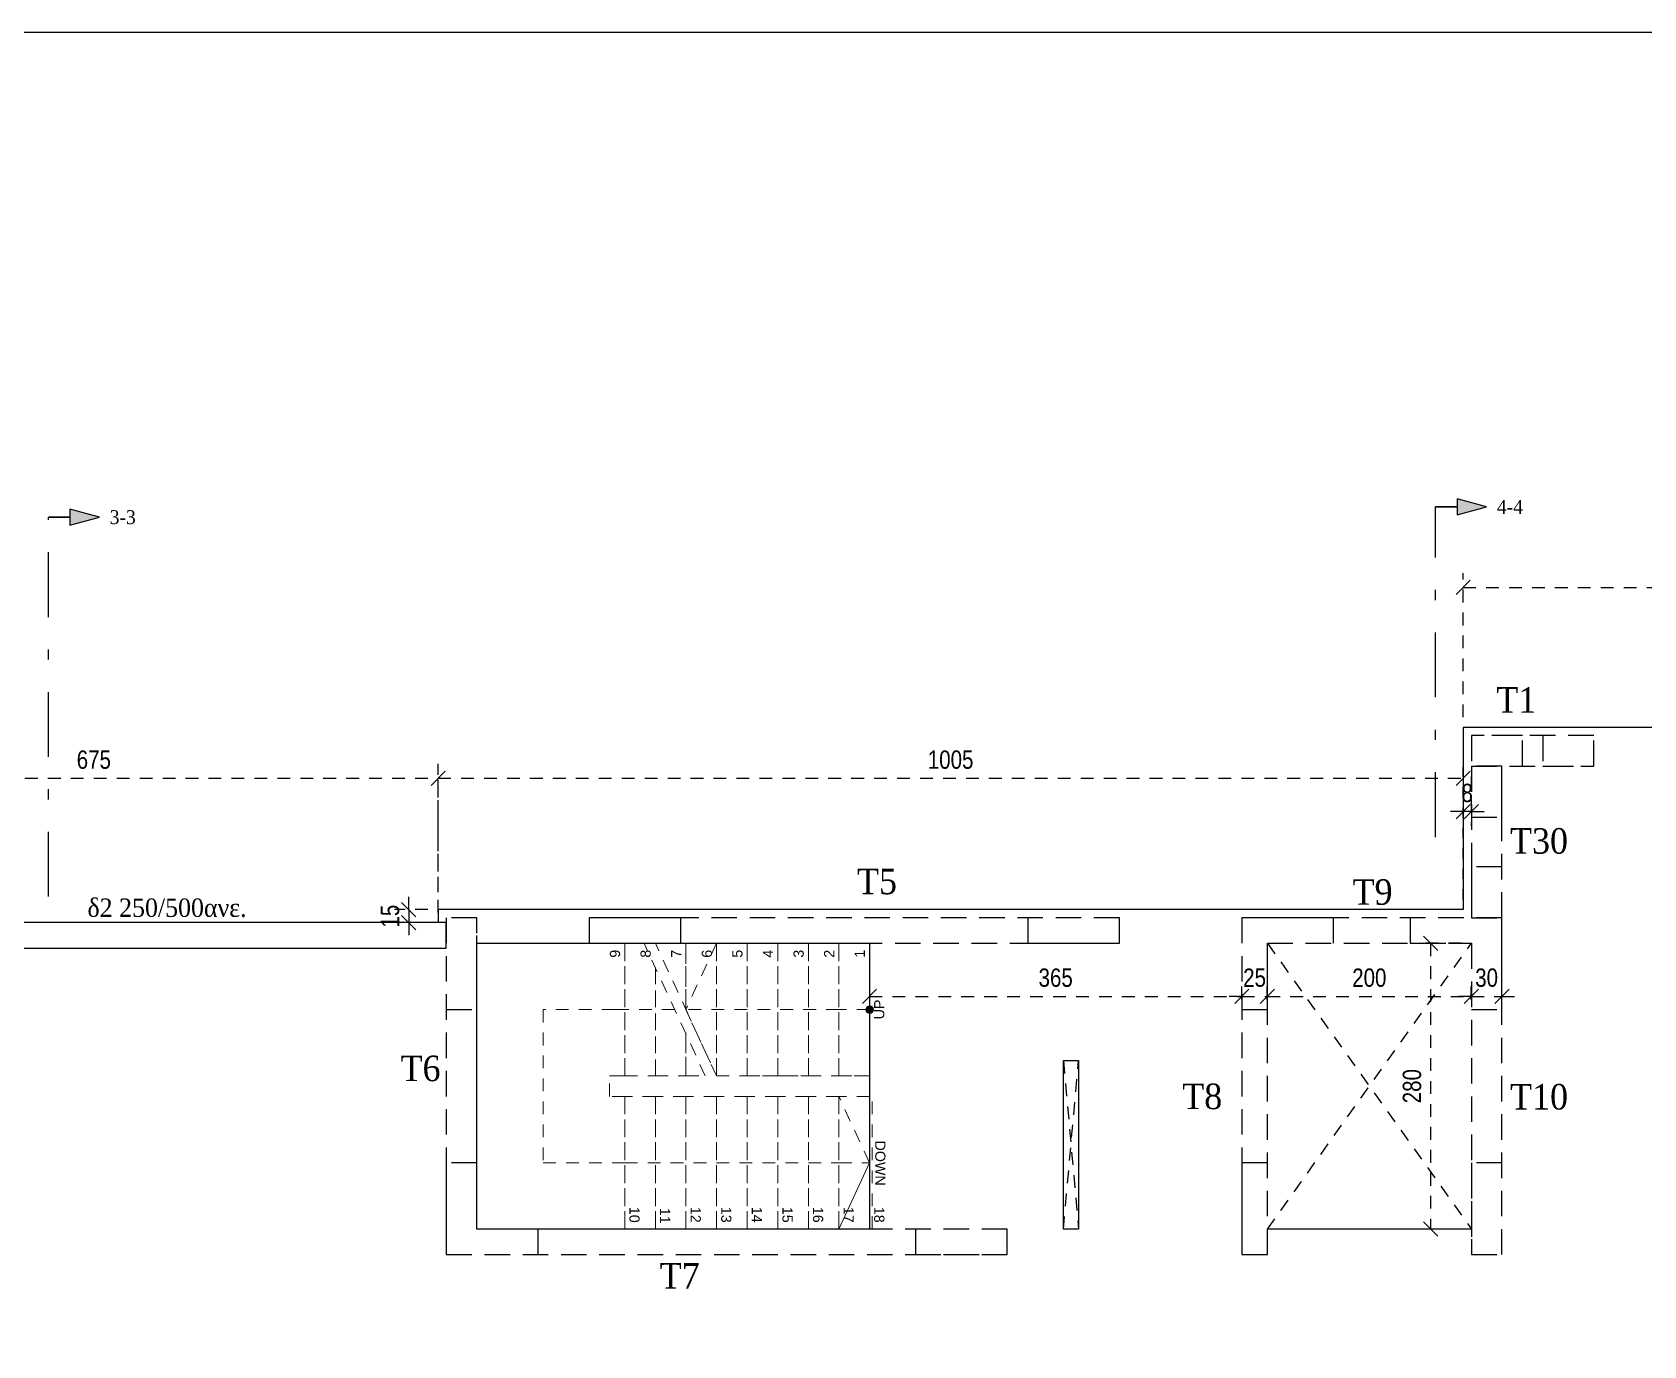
# Model space of a CAD drawing. Header units: millimetres. Extents: x -2171 to 1563, y -1758 to -1505.
# Drawn here: x -438.45 to -422.65, y -1603.12 to -1590.25 of the extents above; entities that cross this region are included whole.
import ezdxf
from ezdxf.enums import TextEntityAlignment as Align

# ---------------------------------------------------------------- set-up
doc = ezdxf.new("R2010")
doc.units = ezdxf.units.MM
doc.header["$PDMODE"] = 32
for name, pattern in [('DASHDOT', [25.4, 12.7, -6.35, 0, -6.35]), ('Dashed Small', [282.222222, 141.111111, -141.111111]), ('DASHED2', [0.375, 0.25, -0.125]), ('HIDDEN', [0.375, 0.25, -0.125]), ('HIDDEN2', [0.1875, 0.125, -0.0625])]:
    doc.linetypes.add(name, pattern=pattern)
doc.layers.get('Defpoints').update_dxf_attribs({"color": 6})
for name, color, linetype in [('-S_TEXT', 3, 'Continuous'), ('DIASTASEIS', 7, 'Continuous'), ('Geo_Beam', 7, 'Continuous'), ('Geo_Col', 7, 'Continuous'), ('Geo_Lines', 7, 'Continuous'), ('Sect_Line_Symbol', 7, 'Continuous'), ('STAIRS', 9, 'Continuous'), ('Text_Beam', 7, 'Continuous'), ('Text_Col_-1', 7, 'Continuous')]:
    doc.layers.add(name, color=color, linetype=linetype)
doc.layers.add('A-ANNO-DIMS', color=1, linetype='Continuous', lineweight=9)
doc.styles.add('1-100', font='arial.ttf', dxfattribs={"width": 0.8})
doc.styles.add('GENERATED_STYLE_1', font='arial.ttf')
doc.styles.add('S1TmsNwRmn1088_b_934_161', font='times.ttf', dxfattribs={"width": 0.933629, "height": 0.10875})
doc.styles.add('S1TmsNwRmn11_b_934_161', font='times.ttf', dxfattribs={"width": 0.933629, "height": 0.001087})
doc.styles.add('S1TmsNwRmn1359_b_934_161', font='times.ttf', dxfattribs={"width": 0.933629, "height": 0.135937})
doc.dimstyles.new('Copy of 1-100', dxfattribs={"dimtxt": 0.18, "dimasz": 0.14, "dimexe": 0.14, "dimexo": 0.1, "dimgap": 0.09, "dimtad": 1, "dimdec": 0, "dimlfac": 100, "dimrnd": 5, "dimzin": 5, "dimdsep": 46, "dimtxsty": '1-100', "dimblk": 'OBLIQUE', "dimcen": 0.09, "dimclrd": 1, "dimclre": 1, "dimclrt": 2, "dimadec": 0, "dimazin": 0, "dimtfac": 1, "dimtdec": 0, "dimtix": 1, "dimtmove": 2, "dimatfit": 3, "dimfxl": 5, "dimfxlon": 1, "dimtolj": 1, "dimtzin": 5, "dimarcsym": 0})

# ---------------------------------------------------------------- blocks, each defined once
blk = doc.blocks.new('_Oblique')
at = {"color": 0, "linetype": 'ByBlock', "lineweight": -2}
blk.add_line((-0.5, -0.5), (0.5, 0.5), dxfattribs=at)
blk = doc.blocks.new('*D1211')
at = {"layer": 'A-ANNO-DIMS', "color": 1, "linetype": 'HIDDEN', "lineweight": -2, "ltscale": 0.5, "transparency": 16777216}
blk.add_line((-424.44, -1599.176), (-424.879, -1599.176), dxfattribs=at)
at = {"layer": 'A-ANNO-DIMS', "color": 1, "linetype": 'DASHED2', "lineweight": -2, "ltscale": 0.5, "transparency": 16777216}
blk.add_line((-424.739, -1599.176), (-424.739, -1601.976), dxfattribs=at)
at = {"layer": 'A-ANNO-DIMS', "color": 1, "linetype": 'HIDDEN2', "lineweight": -2, "ltscale": 0.5, "transparency": 16777216}
blk.add_line((-424.44, -1601.976), (-424.879, -1601.976), dxfattribs=at)
at = {"layer": 'Defpoints', "color": 0, "ltscale": 0.5, "transparency": 16777216}
for p in [(-424.34, -1599.176), (-424.739, -1601.976), (-424.34, -1601.976)]:
    blk.add_point(p, dxfattribs=at)
at = {"layer": 'A-ANNO-DIMS', "color": 1, "lineweight": -2, "ltscale": 0.5, "transparency": 16777216, "xscale": 0.14, "yscale": 0.14, "zscale": 0.14}
for p, rotation in [((-424.739, -1599.176), 90), ((-424.739, -1601.976), 270)]:
    blk.add_blockref('_Oblique', p, dxfattribs=dict(at, rotation=rotation))
at = {"layer": 'A-ANNO-DIMS', "color": 2, "ltscale": 0.5, "transparency": 16777216, "insert": (-424.921, -1600.576), "char_height": 0.18, "attachment_point": 5, "rotation": 90, "style": '1-100'}
blk.add_mtext('\\A1;280', dxfattribs=at)
blk = doc.blocks.new('*D1212')
at = {"layer": 'A-ANNO-DIMS', "color": 1, "linetype": 'HIDDEN2', "lineweight": -2, "ltscale": 0.5, "transparency": 16777216}
blk.add_line((-426.59, -1599.726), (-426.59, -1599.556), dxfattribs=at)
at = {"layer": 'A-ANNO-DIMS', "color": 1, "linetype": 'HIDDEN', "lineweight": -2, "ltscale": 0.5, "transparency": 16777216}
blk.add_line((-430.24, -1599.667), (-430.24, -1599.836), dxfattribs=at)
at = {"layer": 'A-ANNO-DIMS', "color": 1, "linetype": 'DASHED2', "lineweight": -2, "ltscale": 0.5, "transparency": 16777216}
blk.add_line((-430.24, -1599.696), (-426.59, -1599.696), dxfattribs=at)
at = {"layer": 'Defpoints', "color": 0, "ltscale": 0.5, "transparency": 16777216}
for p in [(-430.24, -1599.567), (-426.59, -1599.696), (-426.59, -1599.826)]:
    blk.add_point(p, dxfattribs=at)
at = {"layer": 'A-ANNO-DIMS', "color": 1, "lineweight": -2, "ltscale": 0.5, "transparency": 16777216, "xscale": 0.14, "yscale": 0.14, "zscale": 0.14, "rotation": 180}
blk.add_blockref('_Oblique', (-430.24, -1599.696), dxfattribs=at)
at = {"layer": 'A-ANNO-DIMS', "color": 1, "lineweight": -2, "ltscale": 0.5, "transparency": 16777216, "xscale": 0.14, "yscale": 0.14, "zscale": 0.14}
blk.add_blockref('_Oblique', (-426.59, -1599.696), dxfattribs=at)
at = {"layer": 'A-ANNO-DIMS', "color": 2, "ltscale": 0.5, "transparency": 16777216, "insert": (-428.415, -1599.514), "char_height": 0.18, "attachment_point": 5, "style": '1-100'}
blk.add_mtext('\\A1;365', dxfattribs=at)
blk = doc.blocks.new('*D1213')
at = {"layer": 'A-ANNO-DIMS', "color": 1, "linetype": 'HIDDEN', "lineweight": -2, "ltscale": 0.5, "transparency": 16777216}
blk.add_line((-426.59, -1599.726), (-426.59, -1599.556), dxfattribs=at)
at = {"layer": 'A-ANNO-DIMS', "color": 1, "linetype": 'HIDDEN2', "lineweight": -2, "ltscale": 0.5, "transparency": 16777216}
blk.add_line((-426.34, -1599.726), (-426.34, -1599.556), dxfattribs=at)
at = {"layer": 'A-ANNO-DIMS', "color": 1, "linetype": 'DASHED2', "lineweight": -2, "ltscale": 0.5, "transparency": 16777216}
for p, q in [((-426.59, -1599.696), (-426.73, -1599.696)), ((-426.59, -1599.696), (-426.34, -1599.696)), ((-426.34, -1599.696), (-426.2, -1599.696))]:
    blk.add_line(p, q, dxfattribs=at)
at = {"layer": 'Defpoints', "color": 0, "ltscale": 0.5, "transparency": 16777216}
for p in [(-426.34, -1599.696), (-426.59, -1599.826), (-426.34, -1599.826)]:
    blk.add_point(p, dxfattribs=at)
at = {"layer": 'A-ANNO-DIMS', "color": 1, "lineweight": -2, "ltscale": 0.5, "transparency": 16777216, "xscale": 0.14, "yscale": 0.14, "zscale": 0.14}
blk.add_blockref('_Oblique', (-426.59, -1599.696), dxfattribs=at)
at = {"layer": 'A-ANNO-DIMS', "color": 1, "lineweight": -2, "ltscale": 0.5, "transparency": 16777216, "xscale": 0.14, "yscale": 0.14, "zscale": 0.14, "rotation": 180}
blk.add_blockref('_Oblique', (-426.34, -1599.696), dxfattribs=at)
at = {"layer": 'A-ANNO-DIMS', "color": 2, "ltscale": 0.5, "transparency": 16777216, "insert": (-426.465, -1599.514), "char_height": 0.18, "attachment_point": 5, "style": '1-100'}
blk.add_mtext('\\A1;25', dxfattribs=at)
blk = doc.blocks.new('*D1214')
at = {"layer": 'A-ANNO-DIMS', "color": 1, "linetype": 'HIDDEN', "lineweight": -2, "ltscale": 0.5, "transparency": 16777216}
blk.add_line((-426.34, -1599.726), (-426.34, -1599.556), dxfattribs=at)
at = {"layer": 'A-ANNO-DIMS', "color": 1, "linetype": 'HIDDEN2', "lineweight": -2, "ltscale": 0.5, "transparency": 16777216}
blk.add_line((-424.34, -1599.726), (-424.34, -1599.556), dxfattribs=at)
at = {"layer": 'A-ANNO-DIMS', "color": 1, "linetype": 'DASHED2', "lineweight": -2, "ltscale": 0.5, "transparency": 16777216}
blk.add_line((-426.34, -1599.696), (-424.34, -1599.696), dxfattribs=at)
at = {"layer": 'Defpoints', "color": 0, "ltscale": 0.5, "transparency": 16777216}
for p in [(-424.34, -1599.696), (-426.34, -1599.826), (-424.34, -1599.826)]:
    blk.add_point(p, dxfattribs=at)
at = {"layer": 'A-ANNO-DIMS', "color": 1, "lineweight": -2, "ltscale": 0.5, "transparency": 16777216, "xscale": 0.14, "yscale": 0.14, "zscale": 0.14, "rotation": 180}
blk.add_blockref('_Oblique', (-426.34, -1599.696), dxfattribs=at)
at = {"layer": 'A-ANNO-DIMS', "color": 1, "lineweight": -2, "ltscale": 0.5, "transparency": 16777216, "xscale": 0.14, "yscale": 0.14, "zscale": 0.14}
blk.add_blockref('_Oblique', (-424.34, -1599.696), dxfattribs=at)
at = {"layer": 'A-ANNO-DIMS', "color": 2, "ltscale": 0.5, "transparency": 16777216, "insert": (-425.34, -1599.514), "char_height": 0.18, "attachment_point": 5, "style": '1-100'}
blk.add_mtext('\\A1;200', dxfattribs=at)
blk = doc.blocks.new('*D1215')
at = {"layer": 'A-ANNO-DIMS', "color": 1, "linetype": 'HIDDEN', "lineweight": -2, "ltscale": 0.5, "transparency": 16777216}
blk.add_line((-424.34, -1599.726), (-424.34, -1599.556), dxfattribs=at)
at = {"layer": 'A-ANNO-DIMS', "color": 1, "linetype": 'HIDDEN2', "lineweight": -2, "ltscale": 0.5, "transparency": 16777216}
blk.add_line((-424.04, -1599.726), (-424.04, -1599.556), dxfattribs=at)
at = {"layer": 'A-ANNO-DIMS', "color": 1, "linetype": 'DASHED2', "lineweight": -2, "ltscale": 0.5, "transparency": 16777216}
for p, q in [((-424.34, -1599.696), (-424.48, -1599.696)), ((-424.34, -1599.696), (-424.04, -1599.696)), ((-424.04, -1599.696), (-423.9, -1599.696))]:
    blk.add_line(p, q, dxfattribs=at)
at = {"layer": 'Defpoints', "color": 0, "ltscale": 0.5, "transparency": 16777216}
for p in [(-424.04, -1599.696), (-424.34, -1599.826), (-424.04, -1599.826)]:
    blk.add_point(p, dxfattribs=at)
at = {"layer": 'A-ANNO-DIMS', "color": 1, "lineweight": -2, "ltscale": 0.5, "transparency": 16777216, "xscale": 0.14, "yscale": 0.14, "zscale": 0.14}
blk.add_blockref('_Oblique', (-424.34, -1599.696), dxfattribs=at)
at = {"layer": 'A-ANNO-DIMS', "color": 1, "lineweight": -2, "ltscale": 0.5, "transparency": 16777216, "xscale": 0.14, "yscale": 0.14, "zscale": 0.14, "rotation": 180}
blk.add_blockref('_Oblique', (-424.04, -1599.696), dxfattribs=at)
at = {"layer": 'A-ANNO-DIMS', "color": 2, "ltscale": 0.5, "transparency": 16777216, "insert": (-424.19, -1599.514), "char_height": 0.18, "attachment_point": 5, "style": '1-100'}
blk.add_mtext('\\A1;30', dxfattribs=at)
blk = doc.blocks.new('*D1218')
at = {"layer": 'Defpoints', "color": 0, "ltscale": 0.5, "transparency": 16777216}
for p in [(-424.42, -1597.441), (-424.34, -1597.441), (-424.42, -1597.886)]:
    blk.add_point(p, dxfattribs=at)
at = {"layer": 'DIASTASEIS', "color": 1, "linetype": 'HIDDEN2', "lineweight": -2, "ltscale": 0.5, "transparency": 16777216}
blk.add_line((-424.42, -1597.541), (-424.42, -1598.026), dxfattribs=at)
at = {"layer": 'DIASTASEIS', "color": 1, "linetype": 'HIDDEN', "lineweight": -2, "ltscale": 0.5, "transparency": 16777216}
blk.add_line((-424.34, -1597.541), (-424.34, -1598.026), dxfattribs=at)
at = {"layer": 'DIASTASEIS', "color": 1, "linetype": 'DASHED2', "lineweight": -2, "ltscale": 0.5, "transparency": 16777216}
for p, q in [((-424.42, -1597.886), (-424.56, -1597.886)), ((-424.34, -1597.886), (-424.42, -1597.886)), ((-424.34, -1597.886), (-424.2, -1597.886))]:
    blk.add_line(p, q, dxfattribs=at)
at = {"layer": 'DIASTASEIS', "color": 1, "lineweight": -2, "ltscale": 0.5, "transparency": 16777216, "xscale": 0.14, "yscale": 0.14, "zscale": 0.14}
blk.add_blockref('_Oblique', (-424.42, -1597.886), dxfattribs=at)
at = {"layer": 'DIASTASEIS', "color": 1, "lineweight": -2, "ltscale": 0.5, "transparency": 16777216, "xscale": 0.14, "yscale": 0.14, "zscale": 0.14, "rotation": 180}
blk.add_blockref('_Oblique', (-424.34, -1597.886), dxfattribs=at)
at = {"layer": 'DIASTASEIS', "color": 2, "ltscale": 0.5, "transparency": 16777216, "insert": (-424.38, -1597.704), "char_height": 0.18, "attachment_point": 5, "style": '1-100'}
blk.add_mtext('\\A1;8', dxfattribs=at)
blk = doc.blocks.new('*D1222')
at = {"layer": 'Defpoints', "color": 0, "ltscale": 0.5, "transparency": 16777216}
for p in [(-434.469, -1597.559), (-441.22, -1598.973), (-434.469, -1598.974)]:
    blk.add_point(p, dxfattribs=at)
at = {"layer": 'DIASTASEIS', "color": 1, "linetype": 'HIDDEN', "lineweight": -2, "ltscale": 0.5, "transparency": 16777216}
blk.add_line((-441.22, -1598.873), (-441.22, -1597.419), dxfattribs=at)
at = {"layer": 'DIASTASEIS', "color": 1, "linetype": 'HIDDEN2', "lineweight": -2, "ltscale": 0.5, "transparency": 16777216}
blk.add_line((-434.469, -1598.874), (-434.469, -1597.419), dxfattribs=at)
at = {"layer": 'DIASTASEIS', "color": 1, "linetype": 'DASHED2', "lineweight": -2, "ltscale": 0.5, "transparency": 16777216}
blk.add_line((-441.22, -1597.559), (-434.469, -1597.559), dxfattribs=at)
at = {"layer": 'DIASTASEIS', "color": 1, "lineweight": -2, "ltscale": 0.5, "transparency": 16777216, "xscale": 0.14, "yscale": 0.14, "zscale": 0.14, "rotation": 180}
blk.add_blockref('_Oblique', (-441.22, -1597.559), dxfattribs=at)
at = {"layer": 'DIASTASEIS', "color": 1, "lineweight": -2, "ltscale": 0.5, "transparency": 16777216, "xscale": 0.14, "yscale": 0.14, "zscale": 0.14}
blk.add_blockref('_Oblique', (-434.469, -1597.559), dxfattribs=at)
at = {"layer": 'DIASTASEIS', "color": 2, "ltscale": 0.5, "transparency": 16777216, "insert": (-437.845, -1597.378), "char_height": 0.18, "attachment_point": 5, "style": '1-100'}
blk.add_mtext('\\A1;675', dxfattribs=at)
blk = doc.blocks.new('*D1223')
at = {"layer": 'Defpoints', "color": 0, "ltscale": 0.5, "transparency": 16777216}
for p in [(-424.42, -1597.559), (-424.42, -1598.846), (-434.469, -1598.974)]:
    blk.add_point(p, dxfattribs=at)
at = {"layer": 'DIASTASEIS', "color": 1, "linetype": 'HIDDEN', "lineweight": -2, "ltscale": 0.5, "transparency": 16777216}
blk.add_line((-434.469, -1598.874), (-434.469, -1597.419), dxfattribs=at)
at = {"layer": 'DIASTASEIS', "color": 1, "linetype": 'HIDDEN2', "lineweight": -2, "ltscale": 0.5, "transparency": 16777216}
blk.add_line((-424.42, -1598.746), (-424.42, -1597.419), dxfattribs=at)
at = {"layer": 'DIASTASEIS', "color": 1, "linetype": 'DASHED2', "lineweight": -2, "ltscale": 0.5, "transparency": 16777216}
blk.add_line((-434.469, -1597.559), (-424.42, -1597.559), dxfattribs=at)
at = {"layer": 'DIASTASEIS', "color": 1, "lineweight": -2, "ltscale": 0.5, "transparency": 16777216, "xscale": 0.14, "yscale": 0.14, "zscale": 0.14, "rotation": 180}
blk.add_blockref('_Oblique', (-434.469, -1597.559), dxfattribs=at)
at = {"layer": 'DIASTASEIS', "color": 1, "lineweight": -2, "ltscale": 0.5, "transparency": 16777216, "xscale": 0.14, "yscale": 0.14, "zscale": 0.14}
blk.add_blockref('_Oblique', (-424.42, -1597.559), dxfattribs=at)
at = {"layer": 'DIASTASEIS', "color": 2, "ltscale": 0.5, "transparency": 16777216, "insert": (-429.445, -1597.378), "char_height": 0.18, "attachment_point": 5, "style": '1-100'}
blk.add_mtext('\\A1;1005', dxfattribs=at)
blk = doc.blocks.new('*D1224')
at = {"layer": 'Defpoints', "color": 0, "ltscale": 0.5, "transparency": 16777216}
for p in [(-412.535, -1595.689), (-424.42, -1597.061), (-412.535, -1597.061)]:
    blk.add_point(p, dxfattribs=at)
at = {"layer": 'DIASTASEIS', "color": 1, "linetype": 'HIDDEN', "lineweight": -2, "ltscale": 0.5, "transparency": 16777216}
blk.add_line((-424.42, -1596.961), (-424.42, -1595.549), dxfattribs=at)
at = {"layer": 'DIASTASEIS', "color": 1, "linetype": 'HIDDEN2', "lineweight": -2, "ltscale": 0.5, "transparency": 16777216}
blk.add_line((-412.535, -1596.961), (-412.535, -1595.549), dxfattribs=at)
at = {"layer": 'DIASTASEIS', "color": 1, "linetype": 'DASHED2', "lineweight": -2, "ltscale": 0.5, "transparency": 16777216}
blk.add_line((-424.42, -1595.689), (-412.535, -1595.689), dxfattribs=at)
at = {"layer": 'DIASTASEIS', "color": 1, "lineweight": -2, "ltscale": 0.5, "transparency": 16777216, "xscale": 0.14, "yscale": 0.14, "zscale": 0.14, "rotation": 180}
blk.add_blockref('_Oblique', (-424.42, -1595.689), dxfattribs=at)
at = {"layer": 'DIASTASEIS', "color": 1, "lineweight": -2, "ltscale": 0.5, "transparency": 16777216, "xscale": 0.14, "yscale": 0.14, "zscale": 0.14}
blk.add_blockref('_Oblique', (-412.535, -1595.689), dxfattribs=at)
at = {"layer": 'DIASTASEIS', "color": 2, "ltscale": 0.5, "transparency": 16777216, "insert": (-418.477, -1595.507), "char_height": 0.18, "attachment_point": 5, "style": '1-100'}
blk.add_mtext('\\A1;1190', dxfattribs=at)
blk = doc.blocks.new('*D1244')
at = {"layer": 'Defpoints', "color": 0, "ltscale": 0.5, "transparency": 16777216}
for p in [(-434.469, -1598.846), (-434.758, -1598.973), (-434.469, -1598.973)]:
    blk.add_point(p, dxfattribs=at)
at = {"layer": 'DIASTASEIS', "color": 1, "linetype": 'DASHED2', "lineweight": -2, "ltscale": 0.5, "transparency": 16777216}
for p, q in [((-434.758, -1598.846), (-434.758, -1598.706)), ((-434.758, -1598.846), (-434.758, -1598.973)), ((-434.758, -1598.973), (-434.758, -1599.113))]:
    blk.add_line(p, q, dxfattribs=at)
at = {"layer": 'DIASTASEIS', "color": 1, "linetype": 'HIDDEN', "lineweight": -2, "ltscale": 0.5, "transparency": 16777216}
blk.add_line((-434.569, -1598.846), (-434.898, -1598.846), dxfattribs=at)
at = {"layer": 'DIASTASEIS', "color": 1, "linetype": 'HIDDEN2', "lineweight": -2, "ltscale": 0.5, "transparency": 16777216}
blk.add_line((-434.569, -1598.973), (-434.898, -1598.973), dxfattribs=at)
at = {"layer": 'DIASTASEIS', "color": 1, "lineweight": -2, "ltscale": 0.5, "transparency": 16777216, "xscale": 0.14, "yscale": 0.14, "zscale": 0.14}
for p, rotation in [((-434.758, -1598.846), 270), ((-434.758, -1598.973), 90)]:
    blk.add_blockref('_Oblique', p, dxfattribs=dict(at, rotation=rotation))
at = {"layer": 'DIASTASEIS', "color": 2, "ltscale": 0.5, "transparency": 16777216, "insert": (-434.94, -1598.91), "char_height": 0.18, "attachment_point": 5, "rotation": 90, "style": '1-100'}
blk.add_mtext('\\A1;15', dxfattribs=at)

msp = doc.modelspace()

# ---------------------------------------------------------------- hatches: boundary and pattern name
at = {"layer": 'Sect_Line_Symbol'}
for points in [[(-438.2897, -1595.0005), (-438.0795, -1595.0005), (-438.0795, -1595.0782), (-437.7897, -1595.0005), (-438.0795, -1594.9229), (-438.0795, -1595.0005)], [(-424.6897, -1594.9005), (-424.4795, -1594.9005), (-424.4795, -1594.9782), (-424.1897, -1594.9005), (-424.4795, -1594.8229), (-424.4795, -1594.9005)]]:
    msp.add_hatch(color=2, dxfattribs=at).paths.add_polyline_path(points)
at = {"layer": 'STAIRS', "linetype": 'Continuous', "lineweight": 15}
msp.add_hatch(color=8, dxfattribs=at).paths.add_polyline_path([(-430.2397, -1599.7886, 1), (-430.2397, -1599.8636, 1)])

# ---------------------------------------------------------------- linework, layer by layer
at = {"layer": '-S_TEXT', "ltscale": 5}
msp.add_lwpolyline([(-452.1652, -1590.2497), (-394.0177, -1590.2497), (-394.0177, -1630.2944), (-452.1652, -1630.2944)], close=True, dxfattribs=at)
at = {"color": 2, "linetype": 'HIDDEN', "ltscale": 0.5}
for p, q in [((-426.3397, -1599.1761), (-424.3397, -1601.9764)), ((-426.3397, -1601.9764), (-424.3397, -1599.1761)), ((-428.3396, -1600.3261), (-428.1897, -1601.9761)), ((-428.3396, -1601.9761), (-428.1897, -1600.3261))]:
    msp.add_line(p, q, dxfattribs=at)
at = {"layer": 'Geo_Beam', "color": 94}
msp.add_lwpolyline([(-440.4396, -1599.2234), (-434.3897, -1599.2234), (-434.3897, -1598.9734), (-440.4396, -1598.9734)], close=True, dxfattribs=at)
at = {"layer": 'Geo_Col', "color": 94, "linetype": 'HIDDEN'}
for points in [[(-424.3397, -1597.4407), (-423.1397, -1597.4407), (-423.1397, -1597.1407), (-424.3397, -1597.1407)], [(-424.3397, -1597.4407), (-423.8397, -1597.4407), (-423.8397, -1597.1407), (-424.3397, -1597.1407)], [(-423.1397, -1597.1407), (-423.6397, -1597.1407), (-423.6397, -1597.4407), (-423.1397, -1597.4407)], [(-424.0397, -1598.9261), (-424.0397, -1597.4407), (-424.3397, -1597.4407), (-424.3397, -1598.9261)], [(-424.3397, -1597.4407), (-424.3397, -1597.9407), (-424.0397, -1597.9407), (-424.0397, -1597.4407)], [(-424.0397, -1598.9261), (-424.0397, -1598.4261), (-424.3397, -1598.4261), (-424.3397, -1598.9261)], [(-434.3897, -1598.9261), (-434.3897, -1599.8261), (-434.0897, -1599.8261), (-434.0897, -1598.9261)], [(-432.9897, -1599.1761), (-427.7894, -1599.1761), (-427.7894, -1598.9261), (-432.9897, -1598.9261)], [(-432.9897, -1599.1761), (-432.0897, -1599.1761), (-432.0897, -1598.9261), (-432.9897, -1598.9261)], [(-427.7894, -1598.9261), (-428.6894, -1598.9261), (-428.6894, -1599.1761), (-427.7894, -1599.1761)], [(-426.5897, -1598.9261), (-426.5897, -1599.8261), (-426.3397, -1599.8261), (-426.3397, -1599.1761), (-425.6897, -1599.1761), (-425.6897, -1598.9261)], [(-424.0397, -1598.9261), (-424.9397, -1598.9261), (-424.9397, -1599.1761), (-424.3397, -1599.1761), (-424.3397, -1599.8261), (-424.0397, -1599.8261)], [(-434.3897, -1602.2261), (-433.4897, -1602.2261), (-433.4897, -1601.9761), (-434.0897, -1601.9761), (-434.0897, -1601.3261), (-434.3897, -1601.3261)], [(-426.3397, -1602.2261), (-426.3397, -1601.3261), (-426.5897, -1601.3261), (-426.5897, -1602.2261)], [(-424.0397, -1602.2261), (-424.0397, -1601.3261), (-424.3397, -1601.3261), (-424.3397, -1602.2261)], [(-428.8897, -1601.9761), (-429.7897, -1601.9761), (-429.7897, -1602.2261), (-428.8897, -1602.2261)]]:
    msp.add_lwpolyline(points, close=True, dxfattribs=at)
for points in [[(-434.0897, -1598.9261), (-434.3897, -1598.9261)], [(-434.3897, -1598.9261), (-434.3897, -1602.2261)], [(-434.0897, -1601.9761), (-434.0897, -1598.9261)], [(-426.5897, -1598.9261), (-426.5897, -1602.2261)], [(-424.0397, -1598.9261), (-426.5897, -1598.9261)], [(-424.0397, -1602.2261), (-424.0397, -1598.9261)], [(-426.3397, -1602.2261), (-426.3397, -1599.1761)], [(-426.3397, -1599.1761), (-424.3397, -1599.1761)], [(-424.3397, -1599.1761), (-424.3397, -1602.2261)], [(-428.8897, -1601.9761), (-434.0897, -1601.9761)], [(-428.8897, -1602.2261), (-428.8897, -1601.9761)], [(-434.3897, -1602.2261), (-428.8897, -1602.2261)], [(-426.5897, -1602.2261), (-426.3397, -1602.2261)], [(-424.3397, -1602.2261), (-424.0397, -1602.2261)]]:
    msp.add_lwpolyline(points, dxfattribs=at)
at = {"layer": 'Geo_Lines', "color": 94}
msp.add_line((-424.3399, -1601.9761), (-426.3395, -1601.9761), dxfattribs=at)
msp.add_lwpolyline([(-412.535, -1597.0607), (-424.4197, -1597.0607), (-424.4197, -1598.8461), (-434.4694, -1598.8461), (-434.4694, -1598.9737), (-441.2197, -1598.9733)], dxfattribs=at)
for points in [[(-434.0897, -1599.1761), (-430.2397, -1599.176), (-430.2397, -1601.9762), (-434.0897, -1601.9764)], [(-428.3396, -1600.3261), (-428.1897, -1600.3261), (-428.1897, -1601.9761), (-428.3396, -1601.9761)]]:
    msp.add_lwpolyline(points, close=True, dxfattribs=at)
at = {"layer": 'Sect_Line_Symbol', "color": 2}
for points in [[(-438.2897, -1595.0005), (-438.0795, -1595.0005), (-438.0795, -1595.0782), (-437.7897, -1595.0005), (-438.0795, -1594.9229), (-438.0795, -1595.0005)], [(-424.6897, -1594.9005), (-424.4795, -1594.9005), (-424.4795, -1594.9782), (-424.1897, -1594.9005), (-424.4795, -1594.8229), (-424.4795, -1594.9005)]]:
    msp.add_lwpolyline(points, close=True, dxfattribs=at)
at = {"layer": 'Sect_Line_Symbol', "color": 2, "linetype": 'DASHDOT', "ltscale": 0.05}
for points in [[(-424.6897, -1598.136), (-424.6897, -1594.9005)], [(-438.2897, -1598.7192), (-438.2897, -1595.0005)]]:
    msp.add_lwpolyline(points, dxfattribs=at)
at = {"layer": 'STAIRS', "color": 8, "linetype": 'HIDDEN2', "lineweight": 13}
for p, q in [((-432.6397, -1599.1761), (-432.6397, -1600.4761)), ((-432.6397, -1600.4761), (-432.6397, -1599.1761)), ((-431.8498, -1600.4761), (-432.4498, -1599.1761)), ((-431.7397, -1600.4761), (-432.3397, -1599.1761)), ((-432.0397, -1599.1761), (-432.0397, -1599.8261)), ((-432.0397, -1599.8261), (-432.0397, -1599.1761)), ((-431.7397, -1599.1761), (-432.0397, -1599.8261)), ((-431.7397, -1599.1761), (-431.7397, -1600.4761)), ((-431.7397, -1600.4761), (-431.7397, -1599.1761)), ((-431.4397, -1599.1761), (-431.4397, -1600.4761)), ((-431.4397, -1600.4761), (-431.4397, -1599.1761)), ((-431.1397, -1599.1761), (-431.1397, -1600.4761)), ((-431.1397, -1600.4761), (-431.1397, -1599.1761)), ((-430.8397, -1599.1761), (-430.8397, -1600.4761)), ((-430.8397, -1600.4761), (-430.8397, -1599.1761)), ((-430.5397, -1599.1761), (-430.5397, -1600.4761)), ((-430.5397, -1600.4761), (-430.5397, -1599.1761)), ((-432.3397, -1599.4147), (-432.3397, -1600.4761)), ((-432.3397, -1600.4761), (-432.3397, -1599.4147)), ((-432.7397, -1599.8261), (-433.4397, -1599.8261)), ((-433.4397, -1599.8261), (-433.4397, -1601.3261)), ((-432.6397, -1599.8261), (-432.7397, -1599.8261)), ((-432.1498, -1599.8261), (-432.6397, -1599.8261)), ((-430.5397, -1599.8261), (-432.0397, -1599.8261)), ((-432.0397, -1599.8261), (-431.7397, -1600.4761)), ((-430.2397, -1599.8261), (-430.5397, -1599.8261)), ((-432.0397, -1600.0647), (-432.0397, -1600.4761)), ((-432.0397, -1600.4761), (-432.0397, -1600.0647)), ((-432.7897, -1600.6761), (-432.7897, -1600.4761)), ((-432.7897, -1600.4761), (-432.7397, -1600.4761)), ((-432.7397, -1600.4761), (-432.6397, -1600.4761)), ((-432.6397, -1600.4761), (-432.3397, -1600.4761)), ((-432.3397, -1600.4761), (-432.0397, -1600.4761)), ((-432.0397, -1600.4761), (-431.8498, -1600.4761)), ((-431.7397, -1600.4761), (-430.2397, -1600.4761)), ((-431.7397, -1600.4761), (-431.4397, -1600.4761)), ((-431.4397, -1600.4761), (-431.1397, -1600.4761)), ((-431.1397, -1600.4761), (-430.8397, -1600.4761)), ((-430.8397, -1600.4761), (-430.5397, -1600.4761)), ((-430.5397, -1600.4761), (-430.2397, -1600.4761)), ((-432.6397, -1600.6761), (-432.7897, -1600.6761)), ((-432.6397, -1601.9761), (-432.6397, -1600.6761)), ((-432.3397, -1600.6761), (-432.6397, -1600.6761)), ((-432.6397, -1600.6761), (-432.6397, -1601.9761)), ((-432.3397, -1601.9761), (-432.3397, -1600.6761)), ((-432.0397, -1600.6761), (-432.3397, -1600.6761)), ((-432.3397, -1600.6761), (-432.3397, -1601.9761)), ((-432.0397, -1601.9761), (-432.0397, -1600.6761)), ((-431.7397, -1600.6761), (-432.0397, -1600.6761)), ((-432.0397, -1600.6761), (-432.0397, -1601.9761)), ((-431.7397, -1601.9761), (-431.7397, -1600.6761)), ((-431.4397, -1600.6761), (-431.7397, -1600.6761)), ((-431.7397, -1600.6761), (-431.7397, -1601.9761)), ((-431.4397, -1601.9761), (-431.4397, -1600.6761)), ((-431.1397, -1600.6761), (-431.4397, -1600.6761)), ((-431.4397, -1600.6761), (-431.4397, -1601.9761)), ((-431.1397, -1601.9761), (-431.1397, -1600.6761)), ((-430.8397, -1600.6761), (-431.1397, -1600.6761)), ((-431.1397, -1600.6761), (-431.1397, -1601.9761)), ((-430.8397, -1601.9761), (-430.8397, -1600.6761)), ((-430.5397, -1600.6761), (-430.8397, -1600.6761)), ((-430.8397, -1600.6761), (-430.8397, -1601.9761)), ((-430.5397, -1601.9761), (-430.5397, -1600.6761)), ((-430.5397, -1600.6761), (-430.5397, -1601.9761)), ((-430.2397, -1600.6761), (-430.5397, -1600.6761)), ((-430.2397, -1601.3261), (-430.5397, -1600.6761)), ((-430.2147, -1601.9761), (-430.2147, -1600.6761)), ((-433.4397, -1601.3261), (-432.6397, -1601.3261)), ((-432.6397, -1601.3261), (-430.5397, -1601.3261)), ((-430.5397, -1601.3261), (-430.2397, -1601.3261))]:
    msp.add_line(p, q, dxfattribs=at)
at = {"layer": 'STAIRS', "color": 8, "linetype": 'Dashed Small', "lineweight": 13}
msp.add_line((-430.5397, -1601.9761), (-430.2397, -1601.3261), dxfattribs=at)
at = {"layer": 'STAIRS', "color": 8, "linetype": 'Continuous', "lineweight": 13, "flags": 128}
msp.add_lwpolyline([(-430.2397, -1599.7886, 1), (-430.2397, -1599.8636, 1)], format="xyb", close=True, dxfattribs=at)

# ---------------------------------------------------------------- texts
at = {"layer": 'Sect_Line_Symbol', "color": 2, "style": 'S1TmsNwRmn1359_b_934_161', "width": 0.933629}
for s, p in [('3-3', (-437.6897, -1595.0005)), ('4-4', (-424.0897, -1594.9005))]:
    msp.add_text(s, height=0.13594, dxfattribs=at).set_placement(p, align=Align.MIDDLE_LEFT)
at = {"layer": 'STAIRS', "color": 8, "lineweight": 15, "char_height": 0.1, "attachment_point": 4, "style": 'GENERATED_STYLE_1'}
for s, insert, rotation in [('\\A1;{\\pql;\\fArial|b0|i0|c0|p0;\\W1.000000;9}', (-432.7346, -1599.3174), 90), ('\\A1;{\\pql;\\fArial|b0|i0|c0|p0;\\W1.000000;8}', (-432.4346, -1599.3174), 90), ('\\A1;{\\pql;\\fArial|b0|i0|c0|p0;\\W1.000000;6}', (-431.8346, -1599.3174), 90), ('\\A1;{\\pql;\\fArial|b0|i0|c0|p0;\\W1.000000;5}', (-431.5346, -1599.3174), 90), ('\\A1;{\\pql;\\fArial|b0|i0|c0|p0;\\W1.000000;4}', (-431.2354, -1599.3174), 90), ('\\A1;{\\pql;\\fArial|b0|i0|c0|p0;\\W1.000000;3}', (-430.9345, -1599.3174), 90), ('\\A1;{\\pql;\\fArial|b0|i0|c0|p0;\\W1.000000;1}', (-430.3354, -1599.3174), 90), ('\\A1;{\\pql;\\fArial|b0|i0|c0|p0;\\W1.000000;7}', (-432.1354, -1599.3174), 90), ('\\A1;{\\pql;\\fArial|b0|i0|c0|p0;\\W1.000000;2}', (-430.6354, -1599.3174), 90), ('\\A1;{\\pql;\\fArial|b0|i0|c0|p0;\\W1.000000;UP}', (-430.1446, -1599.9214), 90), ('\\A1;{\\pql;\\fArial|b0|i0|c0|p0;\\W1.000000;DOWN}', (-430.1348, -1601.109), 270), ('\\A1;{\\pql;\\fArial|b0|i0|c0|p0;\\W1.000000;10}', (-432.5448, -1601.7586), 270), ('\\A1;{\\pql;\\fArial|b0|i0|c0|p0;\\W1.000000;12}', (-431.944, -1601.7586), 270), ('\\A1;{\\pql;\\fArial|b0|i0|c0|p0;\\W1.000000;13}', (-431.6448, -1601.7586), 270), ('\\A1;{\\pql;\\fArial|b0|i0|c0|p0;\\W1.000000;14}', (-431.344, -1601.7586), 270), ('\\A1;{\\pql;\\fArial|b0|i0|c0|p0;\\W1.000000;15}', (-431.0448, -1601.7586), 270), ('\\A1;{\\pql;\\fArial|b0|i0|c0|p0;\\W1.000000;16}', (-430.7448, -1601.7586), 270), ('\\A1;{\\pql;\\fArial|b0|i0|c0|p0;\\W1.000000;17}', (-430.444, -1601.7586), 270), ('\\A1;{\\pql;\\fArial|b0|i0|c0|p0;\\W1.000000;18}', (-430.1448, -1601.7586), 270), ('\\A1;{\\pql;\\fArial|b0|i0|c0|p0;\\W1.000000;11}', (-432.244, -1601.7687), 270)]:
    msp.add_mtext(s, dxfattribs=dict(at, insert=insert, rotation=rotation))
at = {"layer": 'Text_Beam', "color": 3, "style": 'S1TmsNwRmn1088_b_934_161', "width": 0.933629}
msp.add_text(' δ2 250/500ανε.', height=0.18, dxfattribs=at).set_placement((-437.9707, -1598.9174))
at = {"layer": 'Text_Col_-1', "color": 200, "style": 'S1TmsNwRmn11_b_934_161', "width": 0.933629}
for s, p in [('T1', (-424.0944, -1596.9165)), ('T30', (-423.9599, -1598.298)), ('T5', (-430.3625, -1598.695)), ('T9', (-425.5036, -1598.7984)), ('T6', (-434.8373, -1600.5269)), ('T8', (-427.1739, -1600.8011)), ('T10', (-423.9595, -1600.8046)), ('T7', (-432.2966, -1602.5593))]:
    msp.add_text(s, height=0.25, dxfattribs=at).set_placement(p)

# ---------------------------------------------------------------- dimensions: what is measured, and where the dimension line sits
at = {"layer": 'A-ANNO-DIMS', "ltscale": 0.5}
dim = msp.add_linear_dim(base=(-424.7391, -1601.9761), p1=(-424.3397, -1599.1761), p2=(-424.3399, -1601.9761), angle=90, dimstyle='Copy of 1-100', dxfattribs=at)
dim.commit()
dim.dimension.update_dxf_attribs({"geometry": '*D1211', "text_midpoint": (-424.921, -1600.5761)})
for base, p1, p2, picture, middle in [((-426.5897, -1599.6962), (-430.2396, -1599.5666), (-426.5897, -1599.8261), '*D1212', (-428.4147, -1599.5143)), ((-426.3397, -1599.6962), (-426.5897, -1599.8261), (-426.3397, -1599.8261), '*D1213', (-426.4647, -1599.5143)), ((-424.3397, -1599.6962), (-426.3397, -1599.8261), (-424.3397, -1599.8261), '*D1214', (-425.3397, -1599.5143)), ((-424.0397, -1599.6962), (-424.3397, -1599.8261), (-424.0397, -1599.8261), '*D1215', (-424.1897, -1599.5143))]:
    dim = msp.add_linear_dim(base=base, p1=p1, p2=p2, dimstyle='Copy of 1-100', dxfattribs=at)
    dim.commit()
    dim.dimension.update_dxf_attribs({"geometry": picture, "text_midpoint": middle})
at = {"layer": 'DIASTASEIS', "ltscale": 0.5}
for base, p1, p2, picture, middle in [((-412.535, -1595.6889), (-424.4197, -1597.0607), (-412.535, -1597.0607), '*D1224', (-418.4774, -1595.507)), ((-434.4694, -1597.5595), (-441.2197, -1598.9733), (-434.4694, -1598.9737), '*D1222', (-437.8445, -1597.3776)), ((-424.4197, -1597.5595), (-434.4694, -1598.9737), (-424.4197, -1598.8461), '*D1223', (-429.4445, -1597.3776))]:
    dim = msp.add_linear_dim(base=base, p1=p1, p2=p2, dimstyle='Copy of 1-100', dxfattribs=at)
    dim.commit()
    dim.dimension.update_dxf_attribs({"geometry": picture, "text_midpoint": middle})
at = {"layer": 'DIASTASEIS', "color": 94, "ltscale": 0.5}
dim = msp.add_linear_dim(base=(-424.4197, -1597.8862), p1=(-424.3397, -1597.4407), p2=(-424.4197, -1597.4407), dimstyle='Copy of 1-100', override={"dimrnd": 0}, dxfattribs=at)
dim.commit()
dim.dimension.update_dxf_attribs({"geometry": '*D1218', "text_midpoint": (-424.3797, -1597.7043)})
at = {"layer": 'DIASTASEIS', "ltscale": 0.5}
dim = msp.add_linear_dim(base=(-434.7583, -1598.9734), p1=(-434.4694, -1598.8461), p2=(-434.4694, -1598.9734), angle=90, dimstyle='Copy of 1-100', dxfattribs=at)
dim.commit()
dim.dimension.update_dxf_attribs({"geometry": '*D1244', "text_midpoint": (-434.9402, -1598.9097)})

doc.saveas('drawing.dxf')
